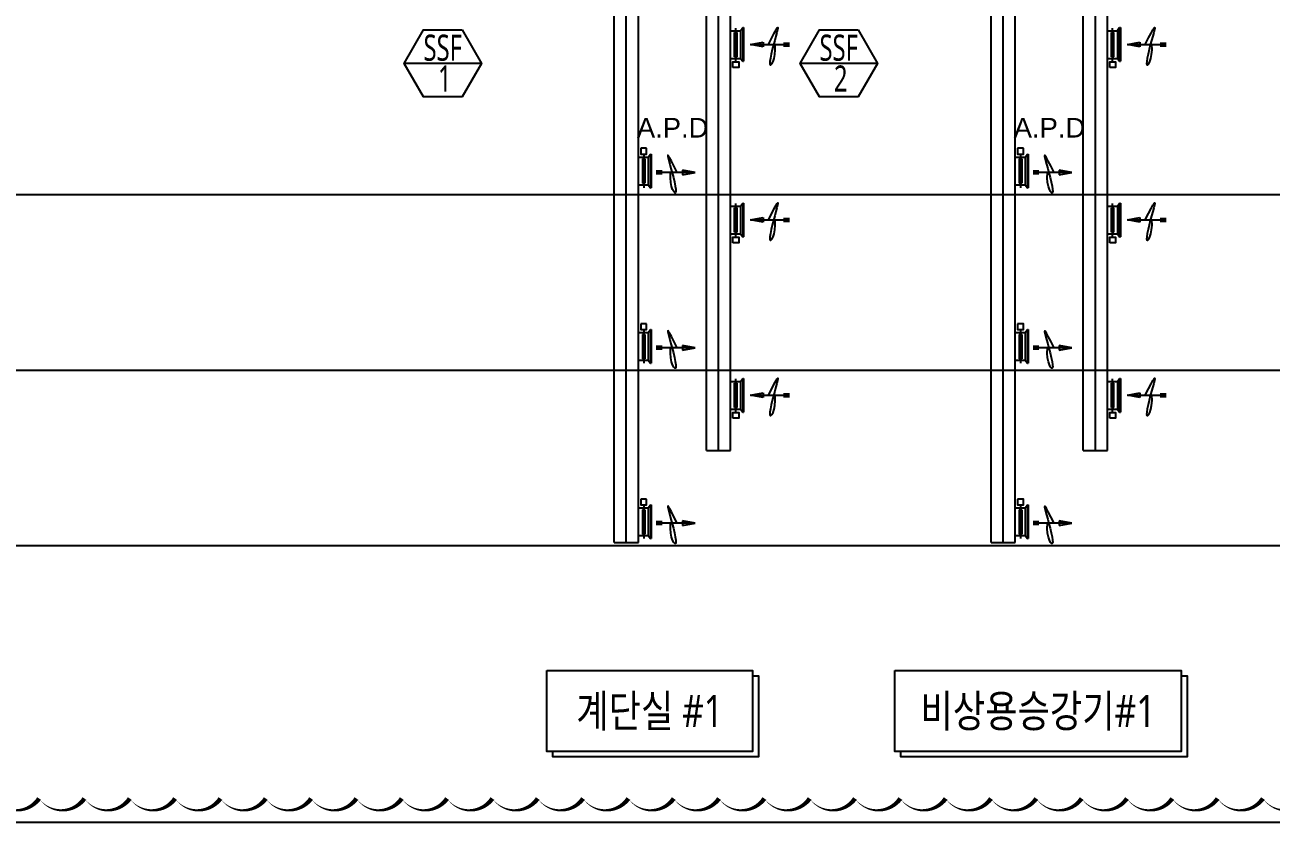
# Model space of a CAD drawing. Header units: millimetres. Extents: x 8533 to 164433, y 5768 to 115327.
# Drawn here: x 21347 to 46090, y 9464 to 25303 of the extents above; entities that cross this region are included whole.
import ezdxf
from ezdxf.enums import TextEntityAlignment as Align

# ---------------------------------------------------------------- set-up
doc = ezdxf.new("R2010")
doc.units = ezdxf.units.MM
doc.header["$LTSCALE"] = 250
for name, color, linetype in [('@공사용도서 3차이후 수정', 211, 'Continuous'), ('ARC', 8, 'Continuous'), ('OUT', 4, 'Continuous'), ('p', 3, 'Continuous'), ('st', 4, 'Continuous'), ('text', 3, 'Continuous')]:
    doc.layers.add(name, color=color, linetype=linetype)
doc.styles.get("Standard").update_dxf_attribs({"font": ''})
doc.styles.add('STYLE1', font='arial.ttf')
doc.styles.get('Standard').set_extended_font_data('Malgun Gothic')

msp = doc.modelspace()

# ---------------------------------------------------------------- linework, layer by layer
at = {"color": 2}
for points in [[(31709, 12475), (35795, 12475), (35795, 10866), (31709, 10866)], [(38620, 12475), (44306, 12475), (44306, 10866), (38620, 10866)]]:
    msp.add_lwpolyline(points, close=True, dxfattribs=at)
at = {"color": 2, "elevation": 0}
for points in [[(35795, 12369), (35915, 12369), (35915, 10761), (31830, 10761), (31830, 10866)], [(44306, 12369), (44426, 12369), (44426, 10761), (38740, 10761), (38740, 10866)]]:
    msp.add_lwpolyline(points, dxfattribs=at)
at = {"layer": '@공사용도서 3차이후 수정'}
msp.add_lwpolyline([(20729, 9932, 0, 90, 0.520567), (21629, 9932, 0, 90, 0.520567), (22529, 9932, 0, 90, 0.520567), (23429, 9932, 0, 90, 0.520567), (24329, 9932, 0, 90, 0.520567), (25229, 9932, 0, 90, 0.520567), (26129, 9932, 0, 90, 0.520567), (27029, 9932, 0, 90, 0.520567), (27929, 9932, 0, 90, 0.520567), (28829, 9932, 0, 90, 0.520567), (29729, 9932, 0, 90, 0.520567), (30629, 9932, 0, 90, 0.520567), (31529, 9932, 0, 90, 0.520567), (32429, 9932, 0, 90, 0.520567), (33329, 9932, 0, 90, 0.520567), (34229, 9932, 0, 90, 0.520567), (35129, 9932, 0, 90, 0.520567), (36029, 9932, 0, 90, 0.520567), (36929, 9932, 0, 90, 0.520567), (37829, 9932, 0, 90, 0.520567), (38729, 9932, 0, 90, 0.520567), (39629, 9932, 0, 90, 0.520567), (40529, 9932, 0, 90, 0.520567), (41429, 9932, 0, 90, 0.520567), (42329, 9932, 0, 90, 0.520567), (43229, 9932, 0, 90, 0.520567), (44129, 9932, 0, 90, 0.520567), (45029, 9932, 0, 90, 0.520567), (45929, 9932, 0, 90, 0.520567), (46829, 9932, 0, 90, 0.520567)], format="xyseb", dxfattribs=at)
at = {"layer": 'ARC'}
for p, q in [((19211, 21930), (124754, 21930)), ((19211, 18446), (124754, 18446)), ((19211, 14961), (124754, 14961)), ((17208, 9464), (130283, 9464))]:
    msp.add_line(p, q, dxfattribs=at)
at = {"layer": 'OUT'}
for p, q in [((35463, 24572), (35463, 25240)), ((35556, 25188), (35600, 25248)), ((35600, 25248), (35616, 25248)), ((35600, 25248), (35600, 24580)), ((35616, 25248), (35616, 24580)), ((42945, 24572), (42945, 25240)), ((43038, 25188), (43082, 25248)), ((43082, 25248), (43098, 25248)), ((43082, 25248), (43082, 24580)), ((43098, 25248), (43098, 24580)), ((35359, 25188), (35556, 25188)), ((35437, 25152), (35489, 25152)), ((35437, 24668), (35437, 25152)), ((35489, 24668), (35489, 25152)), ((35556, 25188), (35556, 24637)), ((42841, 25188), (43038, 25188)), ((42919, 24668), (42919, 25152)), ((42919, 25152), (42971, 25152)), ((42971, 24668), (42971, 25152)), ((43038, 25188), (43038, 24637)), ((35359, 24637), (35556, 24637)), ((35437, 24668), (35489, 24668)), ((35556, 24637), (35600, 24580)), ((35600, 24580), (35616, 24580)), ((42841, 24637), (43038, 24637)), ((42919, 24668), (42971, 24668)), ((43038, 24637), (43082, 24580)), ((43082, 24580), (43098, 24580)), ((33529, 22676), (33725, 22676)), ((33607, 22639), (33607, 22156)), ((33607, 22639), (33659, 22639)), ((33633, 22735), (33633, 22067)), ((33659, 22639), (33659, 22156)), ((33725, 22676), (33770, 22735)), ((33725, 22676), (33725, 22124)), ((33770, 22735), (33785, 22735)), ((33770, 22735), (33770, 22067)), ((33785, 22735), (33785, 22067)), ((41011, 22676), (41207, 22676)), ((41089, 22639), (41089, 22156)), ((41089, 22639), (41141, 22639)), ((41115, 22735), (41115, 22067)), ((41141, 22639), (41141, 22156)), ((41207, 22676), (41252, 22735)), ((41207, 22676), (41207, 22124)), ((41252, 22735), (41267, 22735)), ((41252, 22735), (41252, 22067)), ((41267, 22735), (41267, 22067)), ((33529, 22124), (33725, 22124)), ((33607, 22156), (33659, 22156)), ((33725, 22124), (33770, 22067)), ((33770, 22067), (33785, 22067)), ((41011, 22124), (41207, 22124)), ((41089, 22156), (41141, 22156)), ((41207, 22124), (41252, 22067)), ((41252, 22067), (41267, 22067)), ((35359, 21703), (35556, 21703)), ((35437, 21667), (35489, 21667)), ((35437, 21183), (35437, 21667)), ((35463, 21087), (35463, 21755)), ((35489, 21183), (35489, 21667)), ((35556, 21703), (35600, 21763)), ((35556, 21703), (35556, 21152)), ((35600, 21763), (35600, 21095)), ((35600, 21763), (35616, 21763)), ((35616, 21763), (35616, 21095)), ((42841, 21703), (43038, 21703)), ((42919, 21667), (42971, 21667)), ((42919, 21183), (42919, 21667)), ((42945, 21087), (42945, 21755)), ((42971, 21183), (42971, 21667)), ((43038, 21703), (43082, 21763)), ((43038, 21703), (43038, 21152)), ((43082, 21763), (43082, 21095)), ((43082, 21763), (43098, 21763)), ((43098, 21763), (43098, 21095)), ((35359, 21152), (35556, 21152)), ((35437, 21183), (35489, 21183)), ((35556, 21152), (35600, 21095)), ((35600, 21095), (35616, 21095)), ((42841, 21152), (43038, 21152)), ((42919, 21183), (42971, 21183)), ((43038, 21152), (43082, 21095)), ((43082, 21095), (43098, 21095)), ((33529, 19191), (33725, 19191)), ((33607, 19154), (33607, 18671)), ((33607, 19154), (33659, 19154)), ((33633, 19251), (33633, 18582)), ((33659, 19154), (33659, 18671)), ((33725, 19191), (33770, 19251)), ((33725, 19191), (33725, 18640)), ((33770, 19251), (33785, 19251)), ((33770, 19251), (33770, 18582)), ((33785, 19251), (33785, 18582)), ((41011, 19191), (41207, 19191)), ((41089, 19154), (41141, 19154)), ((41089, 19154), (41089, 18671)), ((41115, 19251), (41115, 18582)), ((41141, 19154), (41141, 18671)), ((41207, 19191), (41252, 19251)), ((41207, 19191), (41207, 18640)), ((41252, 19251), (41267, 19251)), ((41252, 19251), (41252, 18582)), ((41267, 19251), (41267, 18582)), ((33529, 18640), (33725, 18640)), ((33607, 18671), (33659, 18671)), ((33725, 18640), (33770, 18582)), ((33770, 18582), (33785, 18582)), ((41011, 18640), (41207, 18640)), ((41089, 18671), (41141, 18671)), ((41207, 18640), (41252, 18582)), ((41252, 18582), (41267, 18582)), ((35359, 18219), (35556, 18219)), ((35437, 18182), (35489, 18182)), ((35437, 17699), (35437, 18182)), ((35463, 17602), (35463, 18271)), ((35489, 17699), (35489, 18182)), ((35556, 18219), (35600, 18278)), ((35556, 18219), (35556, 17667)), ((35600, 18278), (35600, 17610)), ((35600, 18278), (35616, 18278)), ((35616, 18278), (35616, 17610)), ((42841, 18219), (43038, 18219)), ((42919, 18182), (42971, 18182)), ((42919, 17699), (42919, 18182)), ((42945, 17602), (42945, 18271)), ((42971, 17699), (42971, 18182)), ((43038, 18219), (43082, 18278)), ((43038, 18219), (43038, 17667)), ((43082, 18278), (43098, 18278)), ((43082, 18278), (43082, 17610)), ((43098, 18278), (43098, 17610)), ((35359, 17667), (35556, 17667)), ((35437, 17699), (35489, 17699)), ((35556, 17667), (35600, 17610)), ((35600, 17610), (35616, 17610)), ((42841, 17667), (43038, 17667)), ((42919, 17699), (42971, 17699)), ((43038, 17667), (43082, 17610)), ((43082, 17610), (43098, 17610)), ((33529, 15706), (33725, 15706)), ((33607, 15670), (33607, 15186)), ((33607, 15670), (33659, 15670)), ((33633, 15766), (33633, 15098)), ((33659, 15670), (33659, 15186)), ((33725, 15706), (33770, 15766)), ((33725, 15706), (33725, 15155)), ((33770, 15766), (33785, 15766)), ((33770, 15766), (33770, 15098)), ((33785, 15766), (33785, 15098)), ((41011, 15706), (41207, 15706)), ((41089, 15670), (41141, 15670)), ((41089, 15670), (41089, 15186)), ((41115, 15766), (41115, 15098)), ((41141, 15670), (41141, 15186)), ((41207, 15706), (41252, 15766)), ((41207, 15706), (41207, 15155)), ((41252, 15766), (41267, 15766)), ((41252, 15766), (41252, 15098)), ((41267, 15766), (41267, 15098)), ((33529, 15155), (33725, 15155)), ((33607, 15186), (33659, 15186)), ((33725, 15155), (33770, 15098)), ((33770, 15098), (33785, 15098)), ((41011, 15155), (41207, 15155)), ((41089, 15186), (41141, 15186)), ((41207, 15155), (41252, 15098)), ((41252, 15098), (41267, 15098))]:
    msp.add_line(p, q, dxfattribs=at)
at = {"layer": 'OUT', "color": 1, "linetype": 'Continuous'}
for p, q in [((30416, 24538, 0), (28880, 24538, 0)), ((38278, 24538, 0), (36742, 24538, 0))]:
    msp.add_line(p, q, dxfattribs=at)
at = {"layer": 'OUT', "color": 1, "linetype": 'Continuous', "elevation": 0}
for points in [[(30032, 25203), (30416, 24538), (30032, 23873), (29264, 23873), (28880, 24538), (29264, 25203)], [(37894, 25203), (38278, 24538), (37894, 23873), (37126, 23873), (36742, 24538), (37126, 25203)]]:
    msp.add_lwpolyline(points, close=True, dxfattribs=at)
at = {"layer": 'OUT', "elevation": 0}
for points in [[(35406, 24456), (35406, 24572), (35521, 24572), (35521, 24456)], [(42888, 24456), (42888, 24572), (43003, 24572), (43003, 24456)], [(35406, 20972), (35406, 21087), (35521, 21087), (35521, 20972)], [(42888, 20972), (42888, 21087), (43003, 21087), (43003, 20972)], [(35406, 17487), (35406, 17602), (35521, 17602), (35521, 17487)], [(42888, 17487), (42888, 17602), (43003, 17602), (43003, 17487)], [(41057, 15881), (41057, 15766), (41173, 15766), (41173, 15881)]]:
    msp.add_lwpolyline(points, close=True, dxfattribs=at)
at = {"layer": 'OUT'}
for points in [[(33575, 22851), (33575, 22735), (33691, 22735), (33691, 22851)], [(33691, 22851), (33575, 22851)], [(41057, 22851), (41057, 22735), (41173, 22735), (41173, 22851)], [(41173, 22851), (41057, 22851)], [(33575, 22735), (33691, 22735)], [(41057, 22735), (41173, 22735)], [(33575, 19366), (33575, 19251), (33691, 19251), (33691, 19366)], [(33691, 19366), (33575, 19366)], [(33575, 19251), (33691, 19251)], [(41057, 19251), (41173, 19251)]]:
    msp.add_lwpolyline(points, dxfattribs=at)
msp.add_lwpolyline([(41057, 19366), (41057, 19251), (41173, 19251), (41173, 19366)], close=True, dxfattribs=at)
at = {"layer": 'OUT', "elevation": 0}
for points in [[(33575, 15881), (33575, 15766), (33691, 15766), (33691, 15881)], [(33691, 15881), (33575, 15881)], [(33575, 15766), (33691, 15766)], [(41057, 15766), (41173, 15766)]]:
    msp.add_lwpolyline(points, dxfattribs=at)
at = {"layer": 'p', "color": 4, "linetype": 'Continuous'}
for p, q in [((34879, 16847), (34879, 94153)), ((42361, 16847), (42361, 94153)), ((35359, 16847), (35359, 93679)), ((42841, 16847), (42841, 93679)), ((33048, 15017), (33048, 91126)), ((33529, 15017), (33529, 91126)), ((40530, 15017), (40530, 91126)), ((41011, 15017), (41011, 91126)), ((34879, 16847), (35359, 16847)), ((42361, 16847), (42841, 16847)), ((33048, 15017), (33529, 15017)), ((40530, 15017), (41011, 15017))]:
    msp.add_line(p, q, dxfattribs=at)
at = {"layer": 'p', "color": 1}
for p, q in [((35119, 16847), (35119, 93916)), ((42601, 16847), (42601, 93916)), ((33288, 15017), (33288, 91126)), ((40771, 15017), (40771, 91126)), ((35756, 24914), (36526, 24914)), ((36409, 24940), (36526, 24940)), ((36409, 24888), (36526, 24888)), ((43238, 24914), (44008, 24914)), ((43891, 24940), (44008, 24940)), ((43891, 24888), (44008, 24888)), ((34000, 22398), (33883, 22398)), ((34653, 22372), (33883, 22372)), ((34000, 22346), (33883, 22346)), ((41482, 22398), (41366, 22398)), ((42135, 22372), (41366, 22372)), ((41482, 22346), (41366, 22346)), ((35756, 21429), (36526, 21429)), ((36409, 21455), (36526, 21455)), ((36409, 21403), (36526, 21403)), ((43238, 21429), (44008, 21429)), ((43891, 21455), (44008, 21455)), ((43891, 21403), (44008, 21403)), ((34000, 18914), (33883, 18914)), ((34653, 18888), (33883, 18888)), ((34000, 18862), (33883, 18862)), ((41482, 18914), (41366, 18914)), ((42135, 18888), (41366, 18888)), ((41482, 18862), (41366, 18862)), ((35756, 17944), (36526, 17944)), ((36409, 17970), (36526, 17970)), ((36409, 17918), (36526, 17918)), ((43238, 17944), (44008, 17944)), ((43891, 17970), (44008, 17970)), ((43891, 17918), (44008, 17918)), ((34000, 15429), (33883, 15429)), ((34653, 15403), (33883, 15403)), ((34000, 15377), (33883, 15377)), ((41482, 15429), (41366, 15429)), ((42135, 15403), (41366, 15403)), ((41482, 15377), (41366, 15377))]:
    msp.add_line(p, q, dxfattribs=at)
at = {"layer": 'p', "color": 1, "linetype": 'Continuous'}
for p, q in [((35756, 24914), (36005, 24960)), ((36005, 24867), (35756, 24914)), ((36005, 24960), (36005, 24867)), ((43238, 24914), (43487, 24960)), ((43487, 24867), (43238, 24914)), ((43487, 24960), (43487, 24867)), ((34404, 22419), (34404, 22326)), ((34653, 22372), (34404, 22419)), ((34404, 22326), (34653, 22372)), ((41886, 22419), (41886, 22326)), ((42135, 22372), (41886, 22419)), ((41886, 22326), (42135, 22372)), ((35756, 21429), (36005, 21476)), ((36005, 21383), (35756, 21429)), ((36005, 21476), (36005, 21383)), ((43238, 21429), (43487, 21476)), ((43487, 21383), (43238, 21429)), ((43487, 21476), (43487, 21383)), ((34653, 18888), (34404, 18934)), ((34404, 18934), (34404, 18841)), ((34404, 18841), (34653, 18888)), ((42135, 18888), (41886, 18934)), ((41886, 18934), (41886, 18841)), ((41886, 18841), (42135, 18888)), ((35756, 17944), (36005, 17991)), ((36005, 17898), (35756, 17944)), ((36005, 17991), (36005, 17898)), ((43238, 17944), (43487, 17991)), ((43487, 17898), (43238, 17944)), ((43487, 17991), (43487, 17898)), ((34404, 15449), (34404, 15356)), ((34653, 15403), (34404, 15449)), ((34404, 15356), (34653, 15403)), ((41886, 15449), (41886, 15356)), ((42135, 15403), (41886, 15449)), ((41886, 15356), (42135, 15403))]:
    msp.add_line(p, q, dxfattribs=at)
at = {"layer": 'p', "color": 1}
for points in [[(36110, 24914), (36176, 25043), (36226, 25140), (36262, 25205), (36285, 25242), (36297, 25253), (36298, 25240), (36292, 25205), (36278, 25150), (36259, 25078), (36236, 24995), (36211, 24904), (36187, 24812), (36166, 24723), (36149, 24643), (36138, 24578), (36137, 24532), (36145, 24509), (36160, 24509), (36180, 24531), (36202, 24574), (36222, 24635), (36237, 24713), (36245, 24806), (36242, 24914)], [(43592, 24914), (43658, 25043), (43708, 25140), (43744, 25205), (43767, 25242), (43779, 25253), (43781, 25240), (43774, 25205), (43760, 25150), (43741, 25078), (43718, 24995), (43693, 24904), (43669, 24812), (43648, 24723), (43631, 24643), (43621, 24578), (43619, 24532), (43627, 24509), (43642, 24509), (43662, 24531), (43684, 24574), (43704, 24635), (43719, 24713), (43727, 24806), (43724, 24914)], [(34300, 22372), (34234, 22502), (34184, 22598), (34148, 22664), (34124, 22701), (34113, 22712), (34111, 22698), (34118, 22663), (34131, 22608), (34151, 22537), (34173, 22453), (34198, 22362), (34222, 22270), (34243, 22182), (34260, 22102), (34271, 22036), (34273, 21990), (34265, 21967), (34249, 21968), (34229, 21990), (34207, 22032), (34187, 22093), (34172, 22171), (34165, 22265), (34168, 22372)], [(41782, 22372), (41716, 22502), (41666, 22598), (41630, 22664), (41607, 22701), (41595, 22712), (41593, 22698), (41600, 22663), (41613, 22608), (41633, 22537), (41656, 22453), (41680, 22362), (41704, 22270), (41726, 22182), (41743, 22102), (41753, 22036), (41755, 21990), (41747, 21967), (41731, 21968), (41711, 21990), (41690, 22032), (41670, 22093), (41654, 22171), (41647, 22265), (41650, 22372)], [(36110, 21429), (36176, 21558), (36226, 21655), (36262, 21720), (36285, 21757), (36297, 21768), (36298, 21755), (36292, 21720), (36278, 21665), (36259, 21593), (36236, 21510), (36211, 21419), (36187, 21327), (36166, 21238), (36149, 21159), (36138, 21093), (36137, 21047), (36145, 21024), (36160, 21025), (36180, 21047), (36202, 21089), (36222, 21150), (36237, 21228), (36245, 21321), (36242, 21429)], [(43592, 21429), (43658, 21558), (43708, 21655), (43744, 21720), (43767, 21757), (43779, 21768), (43781, 21755), (43774, 21720), (43760, 21665), (43741, 21593), (43718, 21510), (43693, 21419), (43669, 21327), (43648, 21238), (43631, 21159), (43621, 21093), (43619, 21047), (43627, 21024), (43642, 21025), (43662, 21047), (43684, 21089), (43704, 21150), (43719, 21228), (43727, 21321), (43724, 21429)], [(34300, 18888), (34234, 19017), (34184, 19113), (34148, 19179), (34124, 19216), (34113, 19227), (34111, 19213), (34118, 19178), (34131, 19124), (34151, 19052), (34173, 18968), (34198, 18878), (34222, 18785), (34243, 18697), (34260, 18617), (34271, 18551), (34273, 18505), (34265, 18483), (34249, 18483), (34229, 18505), (34207, 18547), (34187, 18608), (34172, 18686), (34165, 18780), (34168, 18888)], [(41782, 18888), (41716, 19017), (41666, 19113), (41630, 19179), (41607, 19216), (41595, 19227), (41593, 19213), (41600, 19178), (41613, 19124), (41633, 19052), (41656, 18968), (41680, 18878), (41704, 18785), (41726, 18697), (41743, 18617), (41753, 18551), (41755, 18505), (41747, 18483), (41731, 18483), (41711, 18505), (41690, 18547), (41670, 18608), (41654, 18686), (41647, 18780), (41650, 18888)], [(36110, 17944), (36176, 18074), (36226, 18170), (36262, 18236), (36285, 18273), (36297, 18283), (36298, 18270), (36292, 18235), (36278, 18180), (36259, 18109), (36236, 18025), (36211, 17934), (36187, 17842), (36166, 17753), (36149, 17674), (36138, 17608), (36137, 17562), (36145, 17539), (36160, 17540), (36180, 17562), (36202, 17604), (36222, 17665), (36237, 17743), (36245, 17837), (36242, 17944)], [(43592, 17944), (43658, 18074), (43708, 18170), (43744, 18236), (43767, 18273), (43779, 18283), (43781, 18270), (43774, 18235), (43760, 18180), (43741, 18109), (43718, 18025), (43693, 17934), (43669, 17842), (43648, 17753), (43631, 17674), (43621, 17608), (43619, 17562), (43627, 17539), (43642, 17540), (43662, 17562), (43684, 17604), (43704, 17665), (43719, 17743), (43727, 17837), (43724, 17944)], [(34300, 15403), (34234, 15532), (34184, 15629), (34148, 15694), (34124, 15731), (34113, 15742), (34111, 15729), (34118, 15694), (34131, 15639), (34151, 15567), (34173, 15483), (34198, 15393), (34222, 15301), (34243, 15212), (34260, 15132), (34271, 15067), (34273, 15020), (34265, 14998), (34249, 14998), (34229, 15020), (34207, 15063), (34187, 15123), (34172, 15201), (34165, 15295), (34168, 15403)], [(41782, 15403), (41716, 15532), (41666, 15629), (41630, 15694), (41607, 15731), (41595, 15742), (41593, 15729), (41600, 15694), (41613, 15639), (41633, 15567), (41656, 15483), (41680, 15393), (41704, 15301), (41726, 15212), (41743, 15132), (41753, 15067), (41755, 15020), (41747, 14998), (41731, 14998), (41711, 15020), (41690, 15063), (41670, 15123), (41654, 15201), (41647, 15295), (41650, 15403)]]:
    msp.add_lwpolyline(points, dxfattribs=at)

# ---------------------------------------------------------------- texts
at = {"color": 2, "width": 0.8}
for s, p in [('계단실 #1', (33752, 11670)), ('비상용승강기#1', (41463, 11670))]:
    msp.add_text(s, height=640, dxfattribs=at).set_placement(p, align=Align.MIDDLE_CENTER)
at = {"layer": 'st', "color": 2, "style": 'STYLE1'}
for p in [(33498, 23065), (40980, 23065)]:
    msp.add_text('A.P.D', height=389.3, dxfattribs=at).set_placement(p)
at = {"layer": 'text', "width": 0.7}
for s, height, p in [('SSF', 518.4, (29644, 24591, 0)), ('SSF', 518.4, (37506, 24591, 0)), ('1', 518, (29684, 23979, 0)), ('2', 518, (37546, 23979, 0))]:
    msp.add_text(s, height=height, dxfattribs=at).set_placement(p, align=Align.CENTER)

doc.saveas('drawing.dxf')
